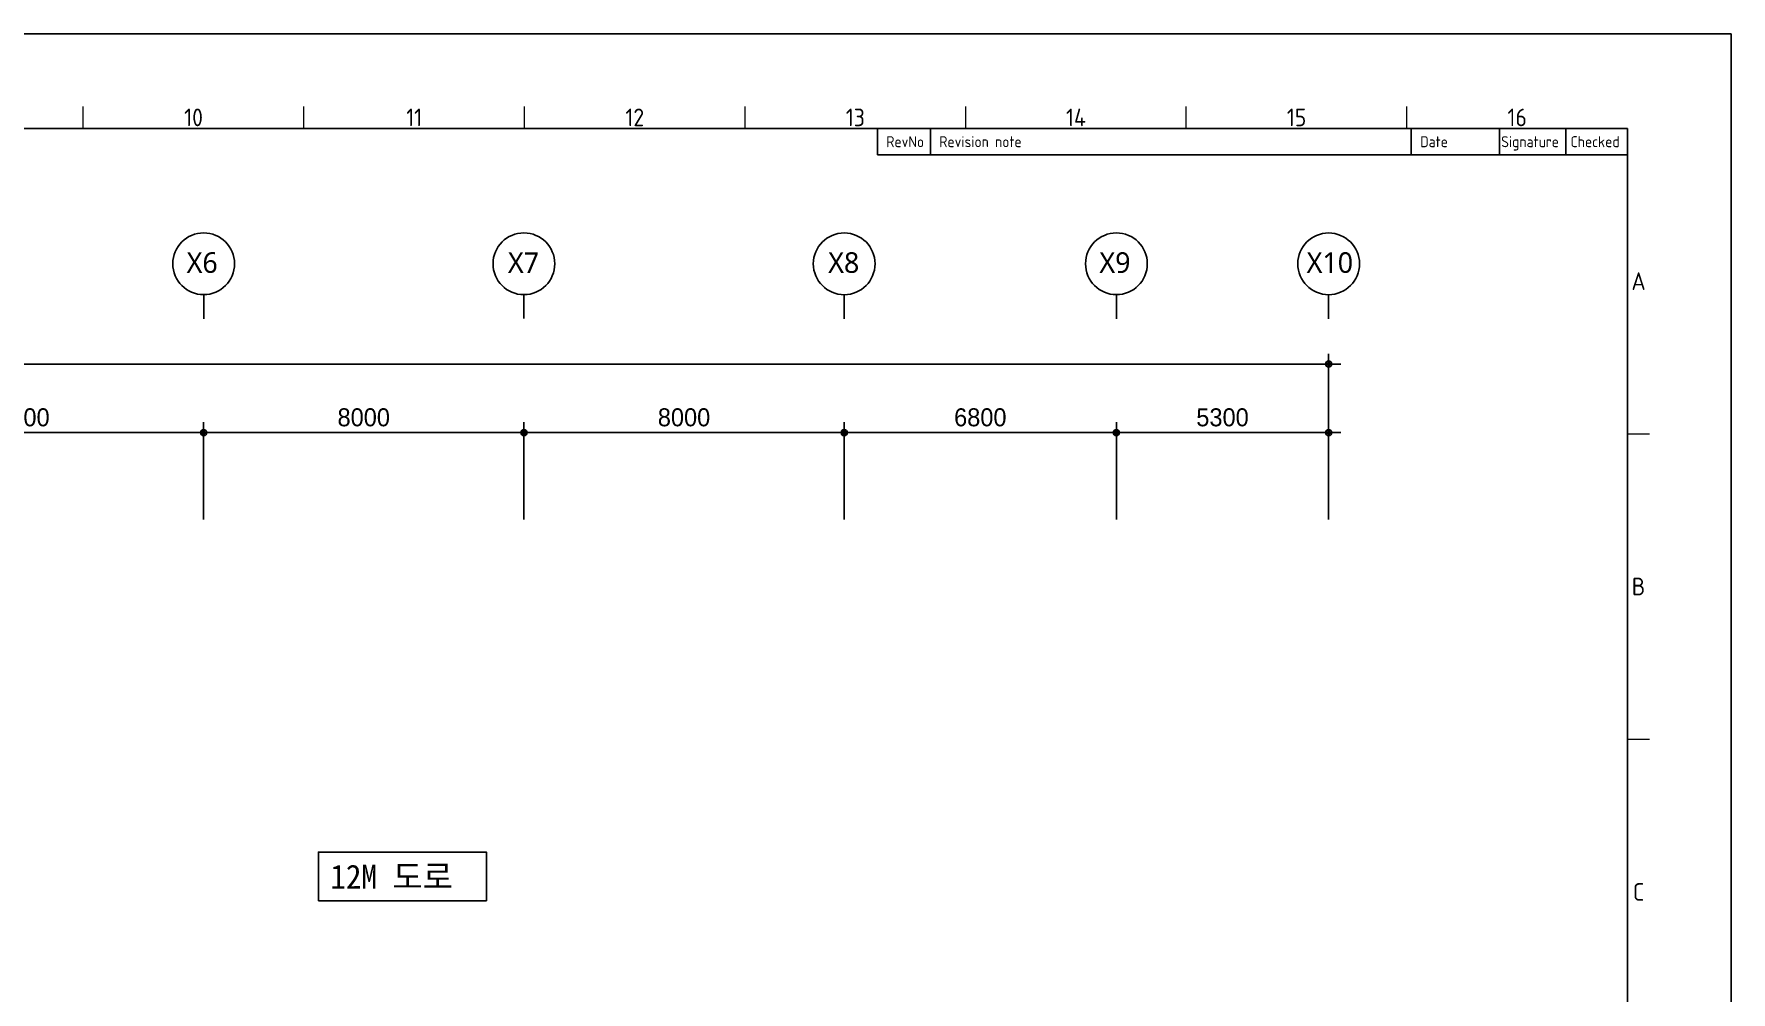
# Model space of a CAD drawing. Header units: millimetres. Extents: x 16332047 to 33387680, y -14835522 to -7015081.
# Drawn here: x 16633298 to 16671448, y -7647909 to -7626358 of the extents above; entities that cross this region are included whole.
import ezdxf
from ezdxf.enums import TextEntityAlignment as Align

# ---------------------------------------------------------------- set-up
doc = ezdxf.new("R2010")
doc.units = ezdxf.units.MM
doc.header["$LTSCALE"] = 300
doc.header["$MEASUREMENT"] = 0
doc.layers.get('0').update_dxf_attribs({"linetype": 'CONTINUOUS'})
for name, color, linetype in [('8', 8, 'CONTINUOUS'), ('A-HAT', 5, 'CONTINUOUS'), ('건물', 8, 'CONTINUOUS')]:
    doc.layers.add(name, color=color, linetype=linetype)
doc.layers.add('FRAME025', color=3, linetype='CONTINUOUS', lineweight=9)
doc.layers.add('FRAME050', color=3, linetype='CONTINUOUS', lineweight=13)
doc.styles.add('ISOCP', font='isocp.shx', dxfattribs={"width": 1.1, "oblique": 30, "bigfont": 'whgtxt.shx'})
doc.styles.add('돋움', font='HYGTRE.TTF')
doc.styles.add('돋움체', font='')
doc.styles.add('맑은 고딕', font='malgun.ttf')
doc.styles.get('돋움체').set_extended_font_data('DotumChe')

# ---------------------------------------------------------------- blocks, each defined once
blk = doc.blocks.new('DIMDOT')
at = {"color": 0}
blk.add_line((-2, 0), (2, 0), dxfattribs=at)
for radius in [0.5, 0.25]:
    blk.add_circle((0, 0), radius, dxfattribs=at)

msp = doc.modelspace()

# ---------------------------------------------------------------- linework, layer by layer
at = {"layer": '8'}
msp.add_lwpolyline([(16587448, -7685758), (16671448, -7685758), (16671448, -7626358), (16587448, -7626358)], close=True, dxfattribs=at)
at = {"layer": 'A-HAT', "color": 1}
for p, q in [((16669121, -7628484), (16589776, -7628484)), ((16652260, -7629080), (16652260, -7628484)), ((16653450, -7629080), (16653450, -7628484)), ((16664261, -7629080), (16664261, -7628484)), ((16666245, -7629080), (16666245, -7628484)), ((16667732, -7629080), (16667732, -7628484)), ((16669121, -7683431), (16669121, -7628484)), ((16652260, -7629080), (16669121, -7629080))]:
    msp.add_line(p, q, dxfattribs=at)
at = {"layer": 'FRAME050'}
for p, q in [((16634407, -7628484), (16634407, -7627989)), ((16639366, -7628484), (16639366, -7627989)), ((16644326, -7628484), (16644326, -7627989)), ((16649285, -7628484), (16649285, -7627989)), ((16654244, -7628484), (16654244, -7627989)), ((16659203, -7628484), (16659203, -7627989)), ((16664162, -7628484), (16664162, -7627989)), ((16669121, -7635353), (16669617, -7635353)), ((16669121, -7642221), (16669617, -7642221))]:
    msp.add_line(p, q, dxfattribs=at)
at = {"layer": '건물'}
for p, q in [((16637114, -7632763), (16637114, -7632223)), ((16644312, -7632762), (16644312, -7632222)), ((16651512, -7632763), (16651512, -7632223)), ((16657632, -7632763), (16657632, -7632223)), ((16662402, -7632763), (16662402, -7632223)), ((16603002, -7633783), (16662402, -7633783)), ((16662402, -7637280), (16662402, -7633552)), ((16629012, -7635326), (16637112, -7635326)), ((16637112, -7637280), (16637112, -7635094)), ((16637112, -7637280), (16637112, -7635094)), ((16637112, -7635325), (16644312, -7635325)), ((16644312, -7637279), (16644312, -7635094)), ((16644312, -7637275), (16644312, -7635094)), ((16644312, -7635325), (16651512, -7635325)), ((16651512, -7637280), (16651512, -7635094)), ((16651512, -7637280), (16651512, -7635094)), ((16651512, -7635326), (16657632, -7635326)), ((16657632, -7637280), (16657632, -7635094)), ((16657632, -7637280), (16657632, -7635094)), ((16657632, -7635326), (16662402, -7635326)), ((16662402, -7637280), (16662402, -7635094))]:
    msp.add_line(p, q, dxfattribs=at)
at = {"layer": '건물', "elevation": 0}
msp.add_lwpolyline([(16639693, -7645853), (16643469, -7645853), (16643469, -7644761), (16639693, -7644761)], close=True, dxfattribs=at)
at = {"layer": '건물'}
for centre in [(16637114, -7631528), (16644312, -7631528), (16651512, -7631529), (16657632, -7631528), (16662402, -7631529)]:
    msp.add_circle(centre, 694, dxfattribs=at)

# ---------------------------------------------------------------- block references
at = {"layer": '건물', "xscale": 138.8571428571427, "yscale": 138.8571428571427, "zscale": 138.8571428571427}
for p in [(16662402, -7633783), (16637112, -7635326), (16644312, -7635325), (16651512, -7635326), (16657632, -7635326), (16662402, -7635326)]:
    msp.add_blockref('DIMDOT', p, dxfattribs=at)
at = {"layer": '건물', "xscale": 138.8571428571427, "yscale": 138.8571428571427, "zscale": 138.8571428571427, "rotation": 180}
for p in [(16637112, -7635326), (16644312, -7635325), (16651512, -7635326), (16657632, -7635326)]:
    msp.add_blockref('DIMDOT', p, dxfattribs=at)

# ---------------------------------------------------------------- texts
at = {"layer": 'FRAME025', "style": 'ISOCP'}
for s, height, p in [('RevNo', 248, (16652458, -7628782)), ('Revision note', 247.95, (16653649, -7628782)), ('Date', 248, (16664459, -7628782)), ('Signature', 248, (16666280, -7628782)), ('Checked', 248, (16667840, -7628782))]:
    msp.add_text(s, height=height, dxfattribs=at).set_placement(p, align=Align.MIDDLE_LEFT)
at = {"layer": 'FRAME050', "style": 'ISOCP'}
for s, height, p in [('10', 396.7, (16636887, -7628236)), ('11', 396.7, (16641846, -7628236)), ('12', 396.7, (16646805, -7628236)), ('13', 396.7, (16651764, -7628236)), ('14', 396.7, (16656723, -7628236)), ('15', 396.7, (16661682, -7628236)), ('16', 396.7, (16666641, -7628236)), ('A', 397, (16669369, -7631919)), ('B', 397, (16669369, -7638787)), ('C', 397, (16669369, -7645655))]:
    msp.add_text(s, height=height, dxfattribs=at).set_placement(p, align=Align.MIDDLE)
at = {"layer": '건물', "style": '맑은 고딕'}
for s, p in [('X6', (16637081, -7631501)), ('X7', (16644303, -7631501)), ('X8', (16651503, -7631501)), ('X9', (16657599, -7631501)), ('X10', (16662430, -7631501))]:
    msp.add_text(s, height=462.9, dxfattribs=at).set_placement(p, align=Align.MIDDLE_CENTER)
at = {"layer": '건물', "extrusion": (-2.15396e-07, -1.45748e-06, 1), "style": '돋움체'}
msp.add_text('12M 도로', height=540, dxfattribs=at).set_placement((16639963, -7645313, 8), align=Align.MIDDLE_LEFT)
at = {"layer": '건물', "char_height": 405, "attachment_point": 5, "style": '돋움'}
for s, insert in [('\\A1;9000', (16633062, -7634984)), ('\\A1;8000', (16640712, -7634984)), ('\\A1;8000', (16647912, -7634984)), ('\\A1;6800', (16654572, -7634984)), ('\\A1;5300', (16660017, -7634984))]:
    msp.add_mtext(s, dxfattribs=dict(at, insert=insert))

doc.saveas('drawing.dxf')
